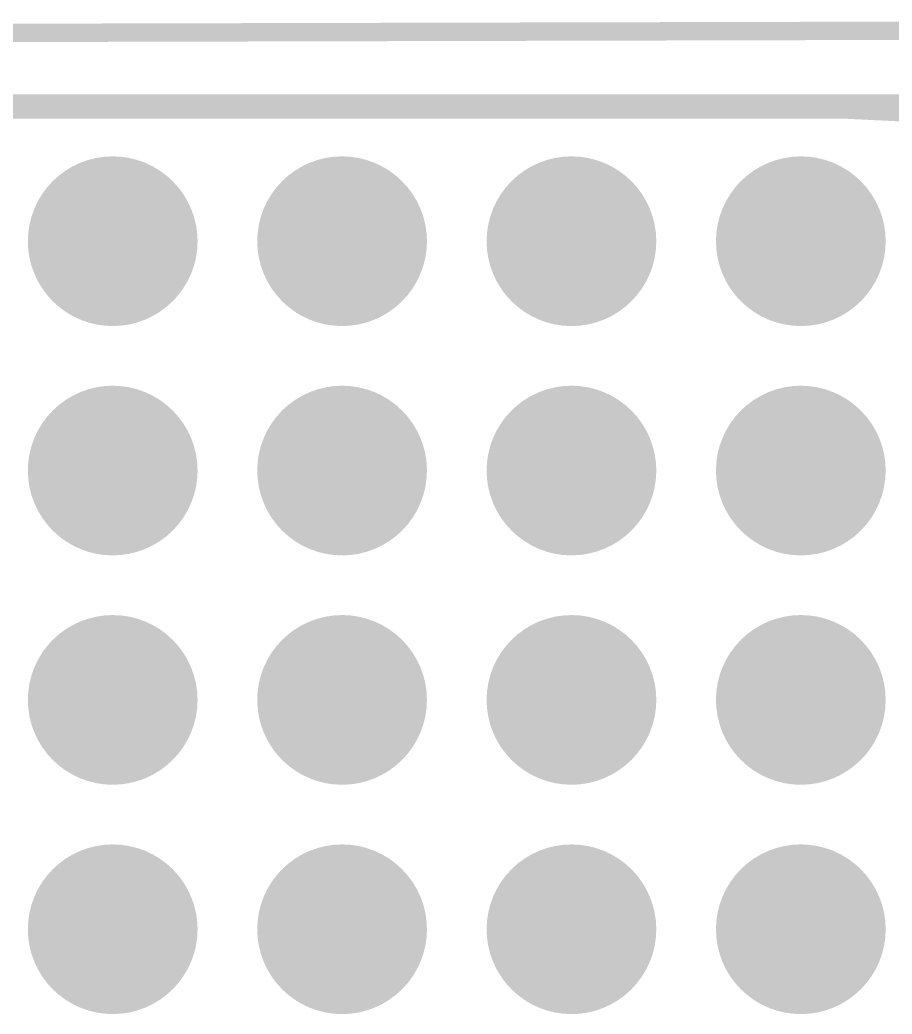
# Model space of a CAD drawing. Extents: x -53 to 60, y -23 to 11.
# Drawn here: x 9.13 to 18.79, y 0.33 to 11.34 of the extents above; entities that cross this region are included whole.
import ezdxf

# ---------------------------------------------------------------- set-up
doc = ezdxf.new("R2010")
doc.units = 0
for name, color, linetype in [('1', 12, 'CONTINUOUS'), ('16', 132, 'CONTINUOUS'), ('17', 110, 'CONTINUOUS'), ('20', 53, 'CONTINUOUS'), ('51', 253, 'CONTINUOUS')]:
    doc.layers.add(name, color=color, linetype=linetype)

# ---------------------------------------------------------------- blocks, each defined once
blk = doc.blocks.new('RECT')
blk.add_solid([(-0.5, -0.5), (0.5, -0.5), (-0.5, 0.5), (0.5, 0.5)])
blk = doc.blocks.new('ROUNDP')
at = {"const_width": 0.5}
blk.add_lwpolyline([(0, -0.25, 1), (0, 0.25, 1), (0, -0.25)], format="xyb", dxfattribs=at)

msp = doc.modelspace()

# ---------------------------------------------------------------- linework, layer by layer
at = {"layer": '1', "const_width": 0.2032}
msp.add_lwpolyline([(26.797, 11.2395), (-26.3525, 11.1125)], dxfattribs=at)
at = {"layer": '16', "const_width": 0.2032}
msp.add_lwpolyline([(26.797, 10.414), (-26.3525, 10.414)], dxfattribs=at)
at = {"layer": '20', "const_width": 0.2032}
for points in [[(18.2245, 10.414), (-18.2245, 10.414)], [(-18.2245, 10.3505), (18.2245, 10.3505)]]:
    msp.add_lwpolyline(points, dxfattribs=at)
at = {"layer": '20'}
for points, const_width in [([(26.035, 2.54, 0.4142), (18.2245, 10.414)], 0.2032), ([(18.2247, 10.4648, 1), (18.2243, 10.3632)], 0.1016), ([(18.2245, 10.3632, 1), (18.2245, 10.4648)], 0.1016), ([(26.035, 2.54, 0.4142), (18.2245, 10.3505)], 0.2032), ([(18.2245, 10.4013, 1), (18.2245, 10.2997)], 0.1016), ([(18.2245, 10.2997, 1), (18.2245, 10.4013)], 0.1016)]:
    msp.add_lwpolyline(points, format="xyb", dxfattribs=dict(at, const_width=const_width))

# ---------------------------------------------------------------- block references
at = {"layer": '17', "xscale": 1.8796, "yscale": 1.8796, "rotation": 180}
for p in [(10.16, 8.89), (10.16, 8.89), (12.7, 8.89), (12.7, 8.89), (15.24, 8.89), (15.24, 8.89), (17.78, 8.89), (17.78, 8.89), (10.16, 6.35), (10.16, 6.35), (12.7, 6.35), (12.7, 6.35), (15.24, 6.35), (15.24, 6.35), (17.78, 6.35), (17.78, 6.35), (10.16, 3.81), (10.16, 3.81), (12.7, 3.81), (12.7, 3.81), (15.24, 3.81), (15.24, 3.81), (17.78, 3.81), (17.78, 3.81), (10.16, 1.27), (10.16, 1.27), (12.7, 1.27), (12.7, 1.27), (15.24, 1.27), (15.24, 1.27), (17.78, 1.27), (17.78, 1.27)]:
    msp.add_blockref('ROUNDP', p, dxfattribs=at)
at = {"layer": '51', "xscale": 0.508, "yscale": 0.508, "rotation": 90}
for p in [(10.16, 8.89), (12.7, 8.89), (15.24, 8.89), (17.78, 8.89), (10.16, 6.35), (12.7, 6.35), (15.24, 6.35), (17.78, 6.35), (10.16, 3.81), (12.7, 3.81), (15.24, 3.81), (17.78, 3.81), (10.16, 1.27), (12.7, 1.27), (15.24, 1.27), (17.78, 1.27)]:
    msp.add_blockref('RECT', p, dxfattribs=at)

doc.saveas('drawing.dxf')
